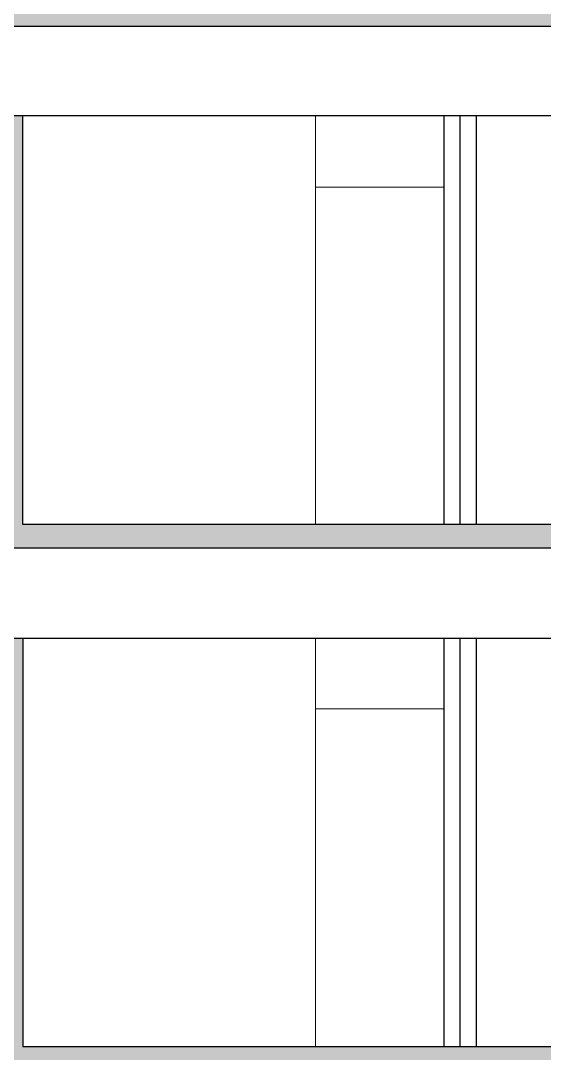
# Model space of a CAD drawing. Header units: millimetres. Extents: x 182 to 575, y -105 to 95.
# Drawn here: x 261.65 to 264.91, y 73.71 to 80.13 of the extents above; entities that cross this region are included whole.
import ezdxf

# ---------------------------------------------------------------- set-up
doc = ezdxf.new("R2010")
doc.units = ezdxf.units.MM
doc.header["$MEASUREMENT"] = 0
doc.layers.add('PDF_Geometry', color=7, linetype='Continuous')
doc.layers.add('PDF_Solid Fills', color=7, linetype='Continuous')

msp = doc.modelspace()

# ---------------------------------------------------------------- hatches: boundary and pattern name
at = {"layer": 'PDF_Solid Fills', "true_color": 0xb9b9b9, "transparency": 33554559}
h = msp.add_hatch(color=9, dxfattribs=at)
h.paths.add_polyline_path([(259.5945, 80.1015), (259.5945, 79.5396), (259.7945, 79.5396), (259.7945, 80.0967)])
h.paths.add_polyline_path([(261.6659, 80.2491), (261.6659, 82.8015), (261.5183, 82.8015), (261.5183, 80.2491), (259.5945, 80.2491), (259.5945, 80.1015), (270.3516, 80.0967), (270.3516, 79.5396), (270.504, 79.5396), (270.504, 80.2491)])
for points in [[(261.6659, 76.9967), (261.6659, 79.5396), (261.5183, 79.5396), (261.5183, 76.9967), (259.5945, 76.9967), (259.5945, 76.2872), (259.7945, 76.2872), (259.7945, 76.8491), (270.3516, 76.8491), (270.3516, 76.2872), (270.504, 76.2872), (270.504, 76.9967)], [(261.6659, 73.7491), (261.6659, 76.2872), (261.5183, 76.2872), (261.5183, 73.7491), (259.5945, 73.7491), (259.5945, 73.0396), (259.7945, 73.0396), (259.7945, 73.5967), (270.3516, 73.5967), (270.3516, 73.0396), (270.504, 73.0396), (270.504, 73.7491)]]:
    msp.add_hatch(color=9, dxfattribs=at).paths.add_polyline_path(points)
at = {"layer": 'PDF_Solid Fills', "transparency": 33554559}
h = msp.add_hatch(color=256, dxfattribs=at)
h.paths.add_polyline_path([(262.0127, 78.8901), (262.0202, 78.8901), (262.0127, 78.8901)], flags=0)
h.paths.add_polyline_path([(262.0202, 78.8901), (262.0127, 78.8901), (262.0202, 78.8901)], flags=0)
h.paths.add_polyline_path([(262.0077, 78.8826), (262.0152, 78.8826), (262.0077, 78.8826)], flags=0)
h.paths.add_polyline_path([(262.0152, 78.8826), (262.0077, 78.8826), (262.0152, 78.8826)], flags=0)
h.paths.add_polyline_path([(262.0027, 78.8751), (262.0102, 78.8751), (262.0027, 78.8751)], flags=0)
h.paths.add_polyline_path([(262.0102, 78.8751), (262.0027, 78.8751), (262.0102, 78.8751)], flags=0)
h.paths.add_polyline_path([(261.9952, 78.8626), (262.0027, 78.8626), (261.9952, 78.8626)], flags=0)
h.paths.add_polyline_path([(262.0027, 78.8626), (261.9952, 78.8626), (262.0027, 78.8626)], flags=0)
h.paths.add_polyline_path([(261.9977, 78.8526), (261.9902, 78.8526), (261.9977, 78.8526)], flags=0)
h.paths.add_polyline_path([(261.9927, 78.8426), (261.9852, 78.8426), (261.9927, 78.8426)], flags=0)
h.paths.add_polyline_path([(261.9852, 78.8426), (261.9927, 78.8426), (261.9852, 78.8426)], flags=0)
h.paths.add_polyline_path([(261.9877, 78.8326), (261.9802, 78.8326), (261.9877, 78.8326)], flags=0)
h.paths.add_polyline_path([(261.9802, 78.8326), (261.9877, 78.8326), (261.9802, 78.8326)], flags=0)
h.paths.add_polyline_path([(261.9877, 78.8276), (261.9802, 78.8276), (261.9877, 78.8276)], flags=0)
h = msp.add_hatch(color=256, dxfattribs=at)
h.paths.add_polyline_path([(262.1052, 78.8876), (262.0977, 78.8876), (262.1052, 78.8876)], flags=0)
h.paths.add_polyline_path([(262.0977, 78.8876), (262.1052, 78.8876), (262.0977, 78.8876)], flags=0)
h.paths.add_polyline_path([(262.1027, 78.8826), (262.0952, 78.8826), (262.1027, 78.8826)], flags=0)
h = msp.add_hatch(color=256, dxfattribs=at)
h.paths.add_polyline_path([(262.1227, 78.8276), (262.1002, 78.8276), (262.1227, 78.8276)], flags=0)
h.paths.add_polyline_path([(262.1002, 78.8276), (262.1227, 78.8276), (262.1002, 78.8276)], flags=0)
h.paths.add_polyline_path([(262.0977, 78.8301), (262.1277, 78.8301), (262.0977, 78.8301)], flags=0)
h = msp.add_hatch(color=256, dxfattribs=at)
h.paths.add_polyline_path([(262.7302, 78.2526), (262.7377, 78.2526), (262.7302, 78.2526)], flags=0)
h.paths.add_polyline_path([(262.7377, 78.2526), (262.7302, 78.2526), (262.7377, 78.2526)], flags=0)
h.paths.add_polyline_path([(262.7327, 78.2451), (262.7252, 78.2451), (262.7327, 78.2451)], flags=0)
h.paths.add_polyline_path([(262.7177, 78.2326), (262.7252, 78.2326), (262.7177, 78.2326)], flags=0)
h.paths.add_polyline_path([(262.7252, 78.2326), (262.7177, 78.2326), (262.7252, 78.2326)], flags=0)
h.paths.add_polyline_path([(262.7127, 78.2251), (262.7202, 78.2251), (262.7127, 78.2251)], flags=0)
h.paths.add_polyline_path([(262.7127, 78.2076), (262.7052, 78.2076), (262.7127, 78.2076)], flags=0)
h.paths.add_polyline_path([(262.7077, 78.1976), (262.7002, 78.1976), (262.7077, 78.1976)], flags=0)
h.paths.add_polyline_path([(262.7002, 78.1951), (262.7077, 78.1951), (262.7002, 78.1951)], flags=0)
h.paths.add_polyline_path([(262.7052, 78.1926), (262.6977, 78.1926), (262.7052, 78.1926)], flags=0)
h = msp.add_hatch(color=256, dxfattribs=at)
h.paths.add_polyline_path([(262.8552, 78.2276), (262.8477, 78.2276), (262.8552, 78.2276)], flags=0)
h.paths.add_polyline_path([(262.8502, 78.2226), (262.8552, 78.2226), (262.8502, 78.2226)], flags=0)
h.paths.add_polyline_path([(262.8552, 78.2201), (262.8502, 78.2201), (262.8552, 78.2201)], flags=0)
h.paths.add_polyline_path([(262.8452, 78.2051), (262.8527, 78.2051), (262.8452, 78.2051)], flags=0)
h = msp.add_hatch(color=256, dxfattribs=at)
h.paths.add_polyline_path([(262.9227, 78.2676), (262.9277, 78.2676), (262.9227, 78.2676)], flags=0)
h.paths.add_polyline_path([(262.9327, 78.2676), (262.9177, 78.2676), (262.9327, 78.2676)], flags=0)
h.paths.add_polyline_path([(262.9127, 78.2651), (262.9377, 78.2651), (262.9127, 78.2651)], flags=0)
h = msp.add_hatch(color=256, dxfattribs=at)
h.paths.add_polyline_path([(262.9452, 78.2426), (262.9377, 78.2426), (262.9452, 78.2426)], flags=0)
h.paths.add_polyline_path([(262.9377, 78.2401), (262.9452, 78.2401), (262.9377, 78.2401)], flags=0)
h.paths.add_polyline_path([(262.9352, 78.2351), (262.9427, 78.2351), (262.9352, 78.2351)], flags=0)
h = msp.add_hatch(color=256, dxfattribs=at)
h.paths.add_polyline_path([(262.9927, 78.2201), (263.0002, 78.2201), (262.9927, 78.2201)], flags=0)
h.paths.add_polyline_path([(263.0002, 78.2076), (262.9927, 78.2076), (263.0002, 78.2076)], flags=0)
h.paths.add_polyline_path([(262.9927, 78.2051), (263.0002, 78.2051), (262.9927, 78.2051)], flags=0)
h = msp.add_hatch(color=256, dxfattribs=at)
h.paths.add_polyline_path([(262.7877, 78.1951), (262.7602, 78.1951), (262.7877, 78.1951)], flags=0)
h.paths.add_polyline_path([(262.7802, 78.1901), (262.7677, 78.1901), (262.7802, 78.1901)], flags=0)
h.paths.add_polyline_path([(262.7677, 78.1901), (262.7802, 78.1901), (262.7677, 78.1901)], flags=0)
h = msp.add_hatch(color=256, dxfattribs=at)
h.paths.add_polyline_path([(262.9827, 78.1901), (262.9702, 78.1901), (262.9827, 78.1901)], flags=0)
h.paths.add_polyline_path([(262.9627, 78.1926), (262.9902, 78.1926), (262.9627, 78.1926)], flags=0)
h.paths.add_polyline_path([(262.9902, 78.1926), (262.9627, 78.1926), (262.9902, 78.1926)], flags=0)
h = msp.add_hatch(color=256, dxfattribs=at)
h.paths.add_polyline_path([(262.7277, 77.2251), (262.7352, 77.2251), (262.7277, 77.2251)], flags=0)
h.paths.add_polyline_path([(262.7352, 77.2251), (262.7277, 77.2251), (262.7352, 77.2251)], flags=0)
h.paths.add_polyline_path([(262.7302, 77.2176), (262.7227, 77.2176), (262.7302, 77.2176)], flags=0)
h.paths.add_polyline_path([(262.7277, 77.2126), (262.7177, 77.2126), (262.7277, 77.2126)], flags=0)
h.paths.add_polyline_path([(262.7152, 77.2051), (262.7227, 77.2051), (262.7152, 77.2051)], flags=0)
h.paths.add_polyline_path([(262.7227, 77.2051), (262.7152, 77.2051), (262.7227, 77.2051)], flags=0)
h.paths.add_polyline_path([(262.7127, 77.2026), (262.7202, 77.2026), (262.7127, 77.2026)], flags=0)
h.paths.add_polyline_path([(262.7102, 77.1976), (262.7177, 77.1976), (262.7102, 77.1976)], flags=0)
h.paths.add_polyline_path([(262.7102, 77.1776), (262.7027, 77.1776), (262.7102, 77.1776)], flags=0)
h.paths.add_polyline_path([(262.7027, 77.1776), (262.7102, 77.1776), (262.7027, 77.1776)], flags=0)
h = msp.add_hatch(color=256, dxfattribs=at)
h.paths.add_polyline_path([(262.7677, 77.2301), (262.7602, 77.2301), (262.7677, 77.2301)], flags=0)
h.paths.add_polyline_path([(262.7602, 77.2301), (262.7677, 77.2301), (262.7602, 77.2301)], flags=0)
h.paths.add_polyline_path([(262.7652, 77.2251), (262.7577, 77.2251), (262.7652, 77.2251)], flags=0)
h.paths.add_polyline_path([(262.7577, 77.2251), (262.7652, 77.2251), (262.7577, 77.2251)], flags=0)
h = msp.add_hatch(color=256, dxfattribs=at)
h.paths.add_polyline_path([(262.8152, 77.1826), (262.8077, 77.1826), (262.8152, 77.1826)], flags=0)
h.paths.add_polyline_path([(262.8102, 77.1776), (262.8177, 77.1776), (262.8102, 77.1776)], flags=0)
h.paths.add_polyline_path([(262.8177, 77.1776), (262.8102, 77.1776), (262.8177, 77.1776)], flags=0)
h = msp.add_hatch(color=256, dxfattribs=at)
h.paths.add_polyline_path([(262.8477, 77.2151), (262.8552, 77.2151), (262.8477, 77.2151)], flags=0)
h.paths.add_polyline_path([(262.8552, 77.2151), (262.8477, 77.2151), (262.8552, 77.2151)], flags=0)
h.paths.add_polyline_path([(262.8477, 77.2151), (262.8552, 77.2151), (262.8477, 77.2151)], flags=0)
h = msp.add_hatch(color=256, dxfattribs=at)
h.paths.add_polyline_path([(262.9352, 77.2351), (262.9427, 77.2351), (262.9352, 77.2351)], flags=0)
h.paths.add_polyline_path([(262.9377, 77.2326), (262.9452, 77.2326), (262.9377, 77.2326)], flags=0)
h.paths.add_polyline_path([(262.9477, 77.2251), (262.9402, 77.2251), (262.9477, 77.2251)], flags=0)
h = msp.add_hatch(color=256, dxfattribs=at)
h.paths.add_polyline_path([(262.9377, 77.2176), (262.9452, 77.2176), (262.9377, 77.2176)], flags=0)
h.paths.add_polyline_path([(262.9452, 77.2151), (262.9377, 77.2151), (262.9452, 77.2151)], flags=0)
h.paths.add_polyline_path([(262.9377, 77.2151), (262.9452, 77.2151), (262.9377, 77.2151)], flags=0)
h.paths.add_polyline_path([(262.9427, 77.2126), (262.9352, 77.2126), (262.9427, 77.2126)], flags=0)
h = msp.add_hatch(color=256, dxfattribs=at)
h.paths.add_polyline_path([(262.9652, 77.2001), (262.9552, 77.2001), (262.9652, 77.2001)], flags=0)
h.paths.add_polyline_path([(262.9552, 77.1951), (262.9627, 77.1951), (262.9552, 77.1951)], flags=0)
h.paths.add_polyline_path([(262.9602, 77.1926), (262.9527, 77.1926), (262.9602, 77.1926)], flags=0)
h = msp.add_hatch(color=256, dxfattribs=at)
h.paths.add_polyline_path([(262.7602, 77.1701), (262.7877, 77.1701), (262.7602, 77.1701)], flags=0)
h.paths.add_polyline_path([(262.7802, 77.1676), (262.7677, 77.1676), (262.7802, 77.1676)], flags=0)
h.paths.add_polyline_path([(262.7677, 77.1676), (262.7802, 77.1676), (262.7677, 77.1676)], flags=0)
h = msp.add_hatch(color=256, dxfattribs=at)
h.paths.add_polyline_path([(264.8077, 76.4726), (264.8102, 76.4726), (264.8077, 76.4726)], flags=0)
h.paths.add_polyline_path([(264.8102, 76.4726), (264.8077, 76.4726), (264.8102, 76.4726)], flags=0)
h.paths.add_polyline_path([(264.8052, 76.4726), (264.8127, 76.4726), (264.8052, 76.4726)], flags=0)
h.paths.add_polyline_path([(264.8127, 76.4726), (264.8052, 76.4726), (264.8127, 76.4726)], flags=0)
h.paths.add_polyline_path([(264.8127, 76.4726), (264.8027, 76.4726), (264.8127, 76.4726)], flags=0)
h.paths.add_polyline_path([(264.8027, 76.4726), (264.8127, 76.4726), (264.8027, 76.4726)], flags=0)
h = msp.add_hatch(color=256, dxfattribs=at)
h.paths.add_polyline_path([(264.8452, 76.4726), (264.8477, 76.4726), (264.8452, 76.4726)], flags=0)
h.paths.add_polyline_path([(264.8477, 76.4726), (264.8452, 76.4726), (264.8477, 76.4726)], flags=0)
h.paths.add_polyline_path([(264.8427, 76.4726), (264.8502, 76.4726), (264.8427, 76.4726)], flags=0)
h.paths.add_polyline_path([(264.8502, 76.4726), (264.8427, 76.4726), (264.8502, 76.4726)], flags=0)
h.paths.add_polyline_path([(264.8502, 76.4726), (264.8402, 76.4726), (264.8502, 76.4726)], flags=0)
h.paths.add_polyline_path([(264.8402, 76.4726), (264.8502, 76.4726), (264.8402, 76.4726)], flags=0)
h = msp.add_hatch(color=256, dxfattribs=at)
h.paths.add_polyline_path([(264.8802, 76.4726), (264.8827, 76.4726), (264.8802, 76.4726)], flags=0)
h.paths.add_polyline_path([(264.8827, 76.4726), (264.8802, 76.4726), (264.8827, 76.4726)], flags=0)
h.paths.add_polyline_path([(264.8802, 76.4726), (264.8827, 76.4726), (264.8802, 76.4726)], flags=0)
h.paths.add_polyline_path([(264.8852, 76.4726), (264.8777, 76.4726), (264.8852, 76.4726)], flags=0)
h.paths.add_polyline_path([(264.8777, 76.4726), (264.8852, 76.4726), (264.8777, 76.4726)], flags=0)
h = msp.add_hatch(color=256, dxfattribs=at)
h.paths.add_polyline_path([(264.7077, 76.4401), (264.7052, 76.4401), (264.7077, 76.4401)], flags=0)
h.paths.add_polyline_path([(264.7052, 76.4426), (264.7102, 76.4426), (264.7052, 76.4426)], flags=0)
h.paths.add_polyline_path([(264.7102, 76.4426), (264.7052, 76.4426), (264.7102, 76.4426)], flags=0)
h.paths.add_polyline_path([(264.7052, 76.4426), (264.7102, 76.4426), (264.7052, 76.4426)], flags=0)
h.paths.add_polyline_path([(264.7102, 76.4426), (264.7052, 76.4426), (264.7102, 76.4426)], flags=0)
h.paths.add_polyline_path([(264.7077, 76.4451), (264.7127, 76.4451), (264.7077, 76.4451)], flags=0)
h.paths.add_polyline_path([(264.7127, 76.4451), (264.7077, 76.4451), (264.7127, 76.4451)], flags=0)
h.paths.add_polyline_path([(264.7077, 76.4451), (264.7127, 76.4451), (264.7077, 76.4451)], flags=0)
h = msp.add_hatch(color=256, dxfattribs=at)
h.paths.add_polyline_path([(264.7127, 76.4651), (264.7102, 76.4651), (264.7127, 76.4651)], flags=0)
h.paths.add_polyline_path([(264.7102, 76.4651), (264.7127, 76.4651), (264.7102, 76.4651)], flags=0)
h.paths.add_polyline_path([(264.7127, 76.4651), (264.7102, 76.4651), (264.7127, 76.4651)], flags=0)
h.paths.add_polyline_path([(264.7102, 76.4626), (264.7127, 76.4626), (264.7102, 76.4626)], flags=0)
h.paths.add_polyline_path([(264.7102, 76.4626), (264.7152, 76.4626), (264.7102, 76.4626)], flags=0)
h.paths.add_polyline_path([(264.7152, 76.4626), (264.7102, 76.4626), (264.7152, 76.4626)], flags=0)
h.paths.add_polyline_path([(264.7102, 76.4626), (264.7152, 76.4626), (264.7102, 76.4626)], flags=0)
h = msp.add_hatch(color=256, dxfattribs=at)
h.paths.add_polyline_path([(264.7152, 76.4551), (264.7102, 76.4551), (264.7152, 76.4551)], flags=0)
h.paths.add_polyline_path([(264.7102, 76.4551), (264.7152, 76.4551), (264.7102, 76.4551)], flags=0)
h.paths.add_polyline_path([(264.7152, 76.4551), (264.7102, 76.4551), (264.7152, 76.4551)], flags=0)
h.paths.add_polyline_path([(264.7102, 76.4526), (264.7152, 76.4526), (264.7102, 76.4526)], flags=0)
h.paths.add_polyline_path([(264.7152, 76.4526), (264.7102, 76.4526), (264.7152, 76.4526)], flags=0)
h.paths.add_polyline_path([(264.7102, 76.4526), (264.7152, 76.4526), (264.7102, 76.4526)], flags=0)
h.paths.add_polyline_path([(264.7102, 76.4501), (264.7127, 76.4501), (264.7102, 76.4501)], flags=0)
h.paths.add_polyline_path([(264.7127, 76.4501), (264.7102, 76.4501), (264.7127, 76.4501)], flags=0)
h = msp.add_hatch(color=256, dxfattribs=at)
h.paths.add_polyline_path([(264.7902, 76.4501), (264.7927, 76.4501), (264.7902, 76.4501)], flags=0)
h.paths.add_polyline_path([(264.7927, 76.4476), (264.7902, 76.4476), (264.7927, 76.4476)], flags=0)
h.paths.add_polyline_path([(264.7902, 76.4476), (264.7927, 76.4476), (264.7902, 76.4476)], flags=0)
h.paths.add_polyline_path([(264.7927, 76.4476), (264.7902, 76.4476), (264.7927, 76.4476)], flags=0)
h.paths.add_polyline_path([(264.7902, 76.4451), (264.7927, 76.4451), (264.7902, 76.4451)], flags=0)
h.paths.add_polyline_path([(264.7927, 76.4451), (264.7902, 76.4451), (264.7927, 76.4451)], flags=0)
h = msp.add_hatch(color=256, dxfattribs=at)
h.paths.add_polyline_path([(264.7902, 76.4426), (264.7952, 76.4426), (264.7902, 76.4426)], flags=0)
h.paths.add_polyline_path([(264.7952, 76.4426), (264.7902, 76.4426), (264.7952, 76.4426)], flags=0)
h.paths.add_polyline_path([(264.7902, 76.4426), (264.7952, 76.4426), (264.7902, 76.4426)], flags=0)
h.paths.add_polyline_path([(264.7952, 76.4426), (264.7902, 76.4426), (264.7952, 76.4426)], flags=0)
h = msp.add_hatch(color=256, dxfattribs=at)
h.paths.add_polyline_path([(264.8002, 76.4676), (264.7952, 76.4676), (264.8002, 76.4676)], flags=0)
h.paths.add_polyline_path([(264.7952, 76.4676), (264.8002, 76.4676), (264.7952, 76.4676)], flags=0)
h.paths.add_polyline_path([(264.8002, 76.4676), (264.7952, 76.4676), (264.8002, 76.4676)], flags=0)
h.paths.add_polyline_path([(264.7952, 76.4676), (264.8002, 76.4676), (264.7952, 76.4676)], flags=0)
h.paths.add_polyline_path([(264.7977, 76.4651), (264.7927, 76.4651), (264.7977, 76.4651)], flags=0)
h.paths.add_polyline_path([(264.7927, 76.4651), (264.7977, 76.4651), (264.7927, 76.4651)], flags=0)
h.paths.add_polyline_path([(264.7977, 76.4651), (264.7927, 76.4651), (264.7977, 76.4651)], flags=0)
h = msp.add_hatch(color=256, dxfattribs=at)
h.paths.add_polyline_path([(264.8052, 76.4351), (264.8027, 76.4351), (264.8052, 76.4351)], flags=0)
h.paths.add_polyline_path([(264.8027, 76.4351), (264.8052, 76.4351), (264.8027, 76.4351)], flags=0)
h.paths.add_polyline_path([(264.8077, 76.4351), (264.8002, 76.4351), (264.8077, 76.4351)], flags=0)
h.paths.add_polyline_path([(264.8002, 76.4351), (264.8077, 76.4351), (264.8002, 76.4351)], flags=0)
h.paths.add_polyline_path([(264.8077, 76.4351), (264.8002, 76.4351), (264.8077, 76.4351)], flags=0)
h.paths.add_polyline_path([(264.7977, 76.4351), (264.8102, 76.4351), (264.7977, 76.4351)], flags=0)
h.paths.add_polyline_path([(264.8102, 76.4351), (264.7977, 76.4351), (264.8102, 76.4351)], flags=0)
h.paths.add_polyline_path([(264.7977, 76.4351), (264.8102, 76.4351), (264.7977, 76.4351)], flags=0)
h.paths.add_polyline_path([(264.7952, 76.4376), (264.8127, 76.4376), (264.7952, 76.4376)], flags=0)
h.paths.add_polyline_path([(264.8127, 76.4376), (264.7952, 76.4376), (264.8127, 76.4376)], flags=0)
h = msp.add_hatch(color=256, dxfattribs=at)
h.paths.add_polyline_path([(264.8152, 76.4676), (264.8202, 76.4676), (264.8152, 76.4676)], flags=0)
h.paths.add_polyline_path([(264.8202, 76.4676), (264.8152, 76.4676), (264.8202, 76.4676)], flags=0)
h.paths.add_polyline_path([(264.8152, 76.4676), (264.8202, 76.4676), (264.8152, 76.4676)], flags=0)
h.paths.add_polyline_path([(264.8202, 76.4676), (264.8152, 76.4676), (264.8202, 76.4676)], flags=0)
h.paths.add_polyline_path([(264.8177, 76.4651), (264.8202, 76.4651), (264.8177, 76.4651)], flags=0)
h.paths.add_polyline_path([(264.8202, 76.4651), (264.8177, 76.4651), (264.8202, 76.4651)], flags=0)
h.paths.add_polyline_path([(264.8177, 76.4651), (264.8202, 76.4651), (264.8177, 76.4651)], flags=0)
h.paths.add_polyline_path([(264.8202, 76.4626), (264.8177, 76.4626), (264.8202, 76.4626)], flags=0)
h.paths.add_polyline_path([(264.8177, 76.4626), (264.8202, 76.4626), (264.8177, 76.4626)], flags=0)
h.paths.add_polyline_path([(264.8202, 76.4626), (264.8177, 76.4626), (264.8202, 76.4626)], flags=0)
h = msp.add_hatch(color=256, dxfattribs=at)
h.paths.add_polyline_path([(264.8277, 76.4576), (264.8302, 76.4576), (264.8277, 76.4576)], flags=0)
h.paths.add_polyline_path([(264.8302, 76.4576), (264.8277, 76.4576), (264.8302, 76.4576)], flags=0)
h.paths.add_polyline_path([(264.8277, 76.4551), (264.8302, 76.4551), (264.8277, 76.4551)], flags=0)
h.paths.add_polyline_path([(264.8302, 76.4551), (264.8277, 76.4551), (264.8302, 76.4551)], flags=0)
h.paths.add_polyline_path([(264.8277, 76.4551), (264.8302, 76.4551), (264.8277, 76.4551)], flags=0)
h.paths.add_polyline_path([(264.8302, 76.4551), (264.8277, 76.4551), (264.8302, 76.4551)], flags=0)
h.paths.add_polyline_path([(264.8277, 76.4526), (264.8302, 76.4526), (264.8277, 76.4526)], flags=0)
h.paths.add_polyline_path([(264.8302, 76.4526), (264.8277, 76.4526), (264.8302, 76.4526)], flags=0)
h.paths.add_polyline_path([(264.8277, 76.4501), (264.8302, 76.4501), (264.8277, 76.4501)], flags=0)
h.paths.add_polyline_path([(264.8302, 76.4501), (264.8277, 76.4501), (264.8302, 76.4501)], flags=0)
h = msp.add_hatch(color=256, dxfattribs=at)
h.paths.add_polyline_path([(264.8302, 76.4476), (264.8277, 76.4476), (264.8302, 76.4476)], flags=0)
h.paths.add_polyline_path([(264.8277, 76.4476), (264.8302, 76.4476), (264.8277, 76.4476)], flags=0)
h.paths.add_polyline_path([(264.8302, 76.4476), (264.8277, 76.4476), (264.8302, 76.4476)], flags=0)
h.paths.add_polyline_path([(264.8277, 76.4476), (264.8302, 76.4476), (264.8277, 76.4476)], flags=0)
h.paths.add_polyline_path([(264.8277, 76.4451), (264.8327, 76.4451), (264.8277, 76.4451)], flags=0)
h.paths.add_polyline_path([(264.8327, 76.4451), (264.8277, 76.4451), (264.8327, 76.4451)], flags=0)
h.paths.add_polyline_path([(264.8277, 76.4426), (264.8327, 76.4426), (264.8277, 76.4426)], flags=0)
h.paths.add_polyline_path([(264.8327, 76.4426), (264.8277, 76.4426), (264.8327, 76.4426)], flags=0)
h.paths.add_polyline_path([(264.8277, 76.4426), (264.8327, 76.4426), (264.8277, 76.4426)], flags=0)
h.paths.add_polyline_path([(264.8327, 76.4426), (264.8277, 76.4426), (264.8327, 76.4426)], flags=0)
h = msp.add_hatch(color=256, dxfattribs=at)
h.paths.add_polyline_path([(264.8327, 76.4626), (264.8302, 76.4626), (264.8327, 76.4626)], flags=0)
h.paths.add_polyline_path([(264.8302, 76.4626), (264.8327, 76.4626), (264.8302, 76.4626)], flags=0)
h.paths.add_polyline_path([(264.8327, 76.4626), (264.8302, 76.4626), (264.8327, 76.4626)], flags=0)
h.paths.add_polyline_path([(264.8302, 76.4626), (264.8327, 76.4626), (264.8302, 76.4626)], flags=0)
h.paths.add_polyline_path([(264.8352, 76.4651), (264.8302, 76.4651), (264.8352, 76.4651)], flags=0)
h.paths.add_polyline_path([(264.8302, 76.4651), (264.8352, 76.4651), (264.8302, 76.4651)], flags=0)
h.paths.add_polyline_path([(264.8352, 76.4651), (264.8302, 76.4651), (264.8352, 76.4651)], flags=0)
h.paths.add_polyline_path([(264.8352, 76.4651), (264.8327, 76.4651), (264.8352, 76.4651)], flags=0)
h.paths.add_polyline_path([(264.8327, 76.4676), (264.8377, 76.4676), (264.8327, 76.4676)], flags=0)
h.paths.add_polyline_path([(264.8377, 76.4676), (264.8327, 76.4676), (264.8377, 76.4676)], flags=0)
h.paths.add_polyline_path([(264.8327, 76.4676), (264.8377, 76.4676), (264.8327, 76.4676)], flags=0)
h.paths.add_polyline_path([(264.8377, 76.4676), (264.8327, 76.4676), (264.8377, 76.4676)], flags=0)
h = msp.add_hatch(color=256, dxfattribs=at)
h.paths.add_polyline_path([(264.8302, 76.4401), (264.8352, 76.4401), (264.8302, 76.4401)], flags=0)
h.paths.add_polyline_path([(264.8352, 76.4401), (264.8302, 76.4401), (264.8352, 76.4401)], flags=0)
h.paths.add_polyline_path([(264.8302, 76.4401), (264.8352, 76.4401), (264.8302, 76.4401)], flags=0)
h.paths.add_polyline_path([(264.8352, 76.4401), (264.8302, 76.4401), (264.8352, 76.4401)], flags=0)
h = msp.add_hatch(color=256, dxfattribs=at)
h.paths.add_polyline_path([(264.8502, 76.4376), (264.8327, 76.4376), (264.8502, 76.4376)], flags=0)
h.paths.add_polyline_path([(264.8477, 76.4351), (264.8352, 76.4351), (264.8477, 76.4351)], flags=0)
h.paths.add_polyline_path([(264.8352, 76.4351), (264.8477, 76.4351), (264.8352, 76.4351)], flags=0)
h.paths.add_polyline_path([(264.8477, 76.4351), (264.8352, 76.4351), (264.8477, 76.4351)], flags=0)
h.paths.add_polyline_path([(264.8377, 76.4351), (264.8452, 76.4351), (264.8377, 76.4351)], flags=0)
h.paths.add_polyline_path([(264.8452, 76.4351), (264.8377, 76.4351), (264.8452, 76.4351)], flags=0)
h.paths.add_polyline_path([(264.8377, 76.4351), (264.8452, 76.4351), (264.8377, 76.4351)], flags=0)
h = msp.add_hatch(color=256, dxfattribs=at)
h.paths.add_polyline_path([(264.8527, 76.4451), (264.8552, 76.4451), (264.8527, 76.4451)], flags=0)
h.paths.add_polyline_path([(264.8552, 76.4451), (264.8527, 76.4451), (264.8552, 76.4451)], flags=0)
h.paths.add_polyline_path([(264.8527, 76.4426), (264.8552, 76.4426), (264.8527, 76.4426)], flags=0)
h.paths.add_polyline_path([(264.8552, 76.4426), (264.8527, 76.4426), (264.8552, 76.4426)], flags=0)
h.paths.add_polyline_path([(264.8552, 76.4426), (264.8502, 76.4426), (264.8552, 76.4426)], flags=0)
h.paths.add_polyline_path([(264.8502, 76.4401), (264.8552, 76.4401), (264.8502, 76.4401)], flags=0)
h = msp.add_hatch(color=256, dxfattribs=at)
h.paths.add_polyline_path([(264.8527, 76.4676), (264.8577, 76.4676), (264.8527, 76.4676)], flags=0)
h.paths.add_polyline_path([(264.8577, 76.4676), (264.8527, 76.4676), (264.8577, 76.4676)], flags=0)
h.paths.add_polyline_path([(264.8527, 76.4676), (264.8577, 76.4676), (264.8527, 76.4676)], flags=0)
h = msp.add_hatch(color=256, dxfattribs=at)
h.paths.add_polyline_path([(264.8577, 76.4626), (264.8552, 76.4626), (264.8577, 76.4626)], flags=0)
h.paths.add_polyline_path([(264.8552, 76.4626), (264.8577, 76.4626), (264.8552, 76.4626)], flags=0)
h.paths.add_polyline_path([(264.8577, 76.4651), (264.8552, 76.4651), (264.8577, 76.4651)], flags=0)
h.paths.add_polyline_path([(264.8552, 76.4651), (264.8577, 76.4651), (264.8552, 76.4651)], flags=0)
h = msp.add_hatch(color=256, dxfattribs=at)
h.paths.add_polyline_path([(264.8627, 76.4576), (264.8677, 76.4576), (264.8627, 76.4576)], flags=0)
h.paths.add_polyline_path([(264.8677, 76.4576), (264.8627, 76.4576), (264.8677, 76.4576)], flags=0)
h.paths.add_polyline_path([(264.8627, 76.4551), (264.8677, 76.4551), (264.8627, 76.4551)], flags=0)
h.paths.add_polyline_path([(264.8627, 76.4551), (264.8652, 76.4551), (264.8627, 76.4551)], flags=0)
h.paths.add_polyline_path([(264.8652, 76.4551), (264.8627, 76.4551), (264.8652, 76.4551)], flags=0)
h.paths.add_polyline_path([(264.8627, 76.4526), (264.8652, 76.4526), (264.8627, 76.4526)], flags=0)
h.paths.add_polyline_path([(264.8652, 76.4526), (264.8627, 76.4526), (264.8652, 76.4526)], flags=0)
h.paths.add_polyline_path([(264.8627, 76.4501), (264.8652, 76.4501), (264.8627, 76.4501)], flags=0)
h.paths.add_polyline_path([(264.8652, 76.4501), (264.8627, 76.4501), (264.8652, 76.4501)], flags=0)
h = msp.add_hatch(color=256, dxfattribs=at)
h.paths.add_polyline_path([(264.8652, 76.4476), (264.8627, 76.4476), (264.8652, 76.4476)], flags=0)
h.paths.add_polyline_path([(264.8627, 76.4476), (264.8652, 76.4476), (264.8627, 76.4476)], flags=0)
h.paths.add_polyline_path([(264.8627, 76.4476), (264.8677, 76.4476), (264.8627, 76.4476)], flags=0)
h.paths.add_polyline_path([(264.8677, 76.4451), (264.8627, 76.4451), (264.8677, 76.4451)], flags=0)
h.paths.add_polyline_path([(264.8627, 76.4451), (264.8677, 76.4451), (264.8627, 76.4451)], flags=0)
h.paths.add_polyline_path([(264.8677, 76.4451), (264.8627, 76.4451), (264.8677, 76.4451)], flags=0)
h.paths.add_polyline_path([(264.8677, 76.4426), (264.8652, 76.4426), (264.8677, 76.4426)], flags=0)
h.paths.add_polyline_path([(264.8652, 76.4426), (264.8677, 76.4426), (264.8652, 76.4426)], flags=0)
h.paths.add_polyline_path([(264.8677, 76.4426), (264.8652, 76.4426), (264.8677, 76.4426)], flags=0)
h = msp.add_hatch(color=256, dxfattribs=at)
h.paths.add_polyline_path([(264.8677, 76.4626), (264.8652, 76.4626), (264.8677, 76.4626)], flags=0)
h.paths.add_polyline_path([(264.8652, 76.4626), (264.8677, 76.4626), (264.8652, 76.4626)], flags=0)
h.paths.add_polyline_path([(264.8652, 76.4626), (264.8702, 76.4626), (264.8652, 76.4626)], flags=0)
h.paths.add_polyline_path([(264.8702, 76.4651), (264.8652, 76.4651), (264.8702, 76.4651)], flags=0)
h.paths.add_polyline_path([(264.8702, 76.4651), (264.8677, 76.4651), (264.8702, 76.4651)], flags=0)
h.paths.add_polyline_path([(264.8677, 76.4651), (264.8702, 76.4651), (264.8677, 76.4651)], flags=0)
h.paths.add_polyline_path([(264.8677, 76.4676), (264.8727, 76.4676), (264.8677, 76.4676)], flags=0)
h.paths.add_polyline_path([(264.8727, 76.4676), (264.8677, 76.4676), (264.8727, 76.4676)], flags=0)
h = msp.add_hatch(color=256, dxfattribs=at)
h.paths.add_polyline_path([(264.8702, 76.4401), (264.8652, 76.4401), (264.8702, 76.4401)], flags=0)
h.paths.add_polyline_path([(264.8652, 76.4401), (264.8702, 76.4401), (264.8652, 76.4401)], flags=0)
h.paths.add_polyline_path([(264.8702, 76.4401), (264.8652, 76.4401), (264.8702, 76.4401)], flags=0)
h = msp.add_hatch(color=256, dxfattribs=at)
h.paths.add_polyline_path([(264.8852, 76.4376), (264.8677, 76.4376), (264.8852, 76.4376)], flags=0)
h.paths.add_polyline_path([(264.8702, 76.4351), (264.8827, 76.4351), (264.8702, 76.4351)], flags=0)
h.paths.add_polyline_path([(264.8827, 76.4351), (264.8702, 76.4351), (264.8827, 76.4351)], flags=0)
h.paths.add_polyline_path([(264.8727, 76.4351), (264.8802, 76.4351), (264.8727, 76.4351)], flags=0)
h.paths.add_polyline_path([(264.8802, 76.4351), (264.8727, 76.4351), (264.8802, 76.4351)], flags=0)
h.paths.add_polyline_path([(264.8802, 76.4351), (264.8752, 76.4351), (264.8802, 76.4351)], flags=0)
h.paths.add_polyline_path([(264.8752, 76.4351), (264.8802, 76.4351), (264.8752, 76.4351)], flags=0)
h = msp.add_hatch(color=256, dxfattribs=at)
h.paths.add_polyline_path([(264.8877, 76.4451), (264.8927, 76.4451), (264.8877, 76.4451)], flags=0)
h.paths.add_polyline_path([(264.8927, 76.4451), (264.8877, 76.4451), (264.8927, 76.4451)], flags=0)
h.paths.add_polyline_path([(264.8877, 76.4426), (264.8902, 76.4426), (264.8877, 76.4426)], flags=0)
h.paths.add_polyline_path([(264.8902, 76.4426), (264.8877, 76.4426), (264.8902, 76.4426)], flags=0)
h.paths.add_polyline_path([(264.8877, 76.4426), (264.8902, 76.4426), (264.8877, 76.4426)], flags=0)
h.paths.add_polyline_path([(264.8902, 76.4426), (264.8877, 76.4426), (264.8902, 76.4426)], flags=0)
h.paths.add_polyline_path([(264.8852, 76.4401), (264.8902, 76.4401), (264.8852, 76.4401)], flags=0)
h.paths.add_polyline_path([(264.8902, 76.4401), (264.8852, 76.4401), (264.8902, 76.4401)], flags=0)
h.paths.add_polyline_path([(264.8852, 76.4401), (264.8902, 76.4401), (264.8852, 76.4401)], flags=0)
h = msp.add_hatch(color=256, dxfattribs=at)
h.paths.add_polyline_path([(264.8952, 76.4626), (264.8902, 76.4626), (264.8952, 76.4626)], flags=0)
h.paths.add_polyline_path([(264.8902, 76.4626), (264.8952, 76.4626), (264.8902, 76.4626)], flags=0)
h.paths.add_polyline_path([(264.8927, 76.4651), (264.8902, 76.4651), (264.8927, 76.4651)], flags=0)
h.paths.add_polyline_path([(264.8902, 76.4651), (264.8927, 76.4651), (264.8902, 76.4651)], flags=0)
h = msp.add_hatch(color=256, dxfattribs=at)
h.paths.add_polyline_path([(264.8102, 76.3601), (264.8152, 76.3601), (264.8102, 76.3601)], flags=0)
h.paths.add_polyline_path([(264.8152, 76.3601), (264.8102, 76.3601), (264.8152, 76.3601)], flags=0)
h.paths.add_polyline_path([(264.8102, 76.3576), (264.8152, 76.3576), (264.8102, 76.3576)], flags=0)
h.paths.add_polyline_path([(264.8152, 76.3576), (264.8102, 76.3576), (264.8152, 76.3576)], flags=0)
h = msp.add_hatch(color=256, dxfattribs=at)
h.paths.add_polyline_path([(264.8152, 76.3451), (264.8102, 76.3451), (264.8152, 76.3451)], flags=0)
h.paths.add_polyline_path([(264.8102, 76.3426), (264.8152, 76.3426), (264.8102, 76.3426)], flags=0)
h.paths.add_polyline_path([(264.8152, 76.3401), (264.8102, 76.3401), (264.8152, 76.3401)], flags=0)
h.paths.add_polyline_path([(264.8102, 76.3401), (264.8152, 76.3401), (264.8102, 76.3401)], flags=0)
h.paths.add_polyline_path([(264.8152, 76.3401), (264.8102, 76.3401), (264.8152, 76.3401)], flags=0)
h = msp.add_hatch(color=256, dxfattribs=at)
h.paths.add_polyline_path([(264.8202, 76.3701), (264.8152, 76.3701), (264.8202, 76.3701)], flags=0)
h.paths.add_polyline_path([(264.8152, 76.3701), (264.8202, 76.3701), (264.8152, 76.3701)], flags=0)
h.paths.add_polyline_path([(264.8177, 76.3676), (264.8152, 76.3676), (264.8177, 76.3676)], flags=0)
h.paths.add_polyline_path([(264.8177, 76.3676), (264.8127, 76.3676), (264.8177, 76.3676)], flags=0)
h.paths.add_polyline_path([(264.8127, 76.3651), (264.8177, 76.3651), (264.8127, 76.3651)], flags=0)
h.paths.add_polyline_path([(264.8177, 76.3651), (264.8127, 76.3651), (264.8177, 76.3651)], flags=0)
h.paths.add_polyline_path([(264.8127, 76.3651), (264.8177, 76.3651), (264.8127, 76.3651)], flags=0)
h.paths.add_polyline_path([(264.8152, 76.3626), (264.8127, 76.3626), (264.8152, 76.3626)], flags=0)
h = msp.add_hatch(color=256, dxfattribs=at)
h.paths.add_polyline_path([(264.8277, 76.3626), (264.8227, 76.3626), (264.8277, 76.3626)], flags=0)
h.paths.add_polyline_path([(264.8227, 76.3626), (264.8277, 76.3626), (264.8227, 76.3626)], flags=0)
h.paths.add_polyline_path([(264.8302, 76.3626), (264.8202, 76.3626), (264.8302, 76.3626)], flags=0)
h = msp.add_hatch(color=256, dxfattribs=at)
h.paths.add_polyline_path([(264.8277, 76.3776), (264.8302, 76.3776), (264.8277, 76.3776)], flags=0)
h.paths.add_polyline_path([(264.8327, 76.3776), (264.8252, 76.3776), (264.8327, 76.3776)], flags=0)
h.paths.add_polyline_path([(264.8252, 76.3776), (264.8327, 76.3776), (264.8252, 76.3776)], flags=0)
h = msp.add_hatch(color=256, dxfattribs=at)
h.paths.add_polyline_path([(264.8377, 76.3551), (264.8327, 76.3551), (264.8377, 76.3551)], flags=0)
h.paths.add_polyline_path([(264.8327, 76.3551), (264.8377, 76.3551), (264.8327, 76.3551)], flags=0)
h.paths.add_polyline_path([(264.8377, 76.3526), (264.8327, 76.3526), (264.8377, 76.3526)], flags=0)
h.paths.add_polyline_path([(264.8327, 76.3526), (264.8377, 76.3526), (264.8327, 76.3526)], flags=0)
h = msp.add_hatch(color=256, dxfattribs=at)
h.paths.add_polyline_path([(264.8327, 76.3476), (264.8377, 76.3476), (264.8327, 76.3476)], flags=0)
h.paths.add_polyline_path([(264.8377, 76.3476), (264.8327, 76.3476), (264.8377, 76.3476)], flags=0)
h.paths.add_polyline_path([(264.8327, 76.3451), (264.8377, 76.3451), (264.8327, 76.3451)], flags=0)
h.paths.add_polyline_path([(264.8377, 76.3426), (264.8327, 76.3426), (264.8377, 76.3426)], flags=0)
h.paths.add_polyline_path([(264.8327, 76.3426), (264.8377, 76.3426), (264.8327, 76.3426)], flags=0)
h.paths.add_polyline_path([(264.8377, 76.3426), (264.8327, 76.3426), (264.8377, 76.3426)], flags=0)
h = msp.add_hatch(color=256, dxfattribs=at)
h.paths.add_polyline_path([(264.8352, 76.3726), (264.8402, 76.3726), (264.8352, 76.3726)], flags=0)
h.paths.add_polyline_path([(264.8402, 76.3726), (264.8352, 76.3726), (264.8402, 76.3726)], flags=0)
h.paths.add_polyline_path([(264.8352, 76.3701), (264.8402, 76.3701), (264.8352, 76.3701)], flags=0)
h.paths.add_polyline_path([(264.8402, 76.3701), (264.8352, 76.3701), (264.8402, 76.3701)], flags=0)
h.paths.add_polyline_path([(264.8377, 76.3676), (264.8402, 76.3676), (264.8377, 76.3676)], flags=0)
h.paths.add_polyline_path([(264.8402, 76.3676), (264.8377, 76.3676), (264.8402, 76.3676)], flags=0)
h = msp.add_hatch(color=256, dxfattribs=at)
h.paths.add_polyline_path([(264.8427, 76.3426), (264.8477, 76.3426), (264.8427, 76.3426)], flags=0)
h.paths.add_polyline_path([(264.8477, 76.3426), (264.8427, 76.3426), (264.8477, 76.3426)], flags=0)
h.paths.add_polyline_path([(264.8477, 76.3401), (264.8452, 76.3401), (264.8477, 76.3401)], flags=0)
h.paths.add_polyline_path([(264.8452, 76.3376), (264.8477, 76.3376), (264.8452, 76.3376)], flags=0)
h = msp.add_hatch(color=256, dxfattribs=at)
h.paths.add_polyline_path([(264.8527, 76.3701), (264.8477, 76.3701), (264.8527, 76.3701)], flags=0)
h.paths.add_polyline_path([(264.8477, 76.3701), (264.8527, 76.3701), (264.8477, 76.3701)], flags=0)
h.paths.add_polyline_path([(264.8477, 76.3676), (264.8502, 76.3676), (264.8477, 76.3676)], flags=0)
h.paths.add_polyline_path([(264.8502, 76.3651), (264.8452, 76.3651), (264.8502, 76.3651)], flags=0)
h.paths.add_polyline_path([(264.8452, 76.3651), (264.8502, 76.3651), (264.8452, 76.3651)], flags=0)
h.paths.add_polyline_path([(264.8502, 76.3626), (264.8452, 76.3626), (264.8502, 76.3626)], flags=0)
h.paths.add_polyline_path([(264.8452, 76.3601), (264.8502, 76.3601), (264.8452, 76.3601)], flags=0)
h.paths.add_polyline_path([(264.8502, 76.3601), (264.8452, 76.3601), (264.8502, 76.3601)], flags=0)
h.paths.add_polyline_path([(264.8452, 76.3601), (264.8502, 76.3601), (264.8452, 76.3601)], flags=0)
h.paths.add_polyline_path([(264.8502, 76.3576), (264.8452, 76.3576), (264.8502, 76.3576)], flags=0)
h.paths.add_polyline_path([(264.8477, 76.3551), (264.8527, 76.3551), (264.8477, 76.3551)], flags=0)
h.paths.add_polyline_path([(264.8527, 76.3551), (264.8477, 76.3551), (264.8527, 76.3551)], flags=0)
h = msp.add_hatch(color=256, dxfattribs=at)
h.paths.add_polyline_path([(264.8602, 76.3776), (264.8627, 76.3776), (264.8602, 76.3776)], flags=0)
h.paths.add_polyline_path([(264.8627, 76.3776), (264.8602, 76.3776), (264.8627, 76.3776)], flags=0)
h.paths.add_polyline_path([(264.8577, 76.3776), (264.8652, 76.3776), (264.8577, 76.3776)], flags=0)
h.paths.add_polyline_path([(264.8652, 76.3776), (264.8577, 76.3776), (264.8652, 76.3776)], flags=0)
h.paths.add_polyline_path([(264.8552, 76.3776), (264.8677, 76.3776), (264.8552, 76.3776)], flags=0)
h.paths.add_polyline_path([(264.8677, 76.3776), (264.8552, 76.3776), (264.8677, 76.3776)], flags=0)
h = msp.add_hatch(color=256, dxfattribs=at)
h.paths.add_polyline_path([(264.8727, 76.3476), (264.8677, 76.3476), (264.8727, 76.3476)], flags=0)
h.paths.add_polyline_path([(264.8677, 76.3451), (264.8727, 76.3451), (264.8677, 76.3451)], flags=0)
h.paths.add_polyline_path([(264.8677, 76.3451), (264.8702, 76.3451), (264.8677, 76.3451)], flags=0)
h.paths.add_polyline_path([(264.8702, 76.3426), (264.8652, 76.3426), (264.8702, 76.3426)], flags=0)
h.paths.add_polyline_path([(264.8652, 76.3426), (264.8702, 76.3426), (264.8652, 76.3426)], flags=0)
h.paths.add_polyline_path([(264.8702, 76.3401), (264.8652, 76.3401), (264.8702, 76.3401)], flags=0)
h.paths.add_polyline_path([(264.8652, 76.3401), (264.8702, 76.3401), (264.8652, 76.3401)], flags=0)
h = msp.add_hatch(color=256, dxfattribs=at)
h.paths.add_polyline_path([(264.8677, 76.3726), (264.8727, 76.3726), (264.8677, 76.3726)], flags=0)
h.paths.add_polyline_path([(264.8727, 76.3701), (264.8702, 76.3701), (264.8727, 76.3701)], flags=0)
h.paths.add_polyline_path([(264.8702, 76.3701), (264.8727, 76.3701), (264.8702, 76.3701)], flags=0)
h.paths.add_polyline_path([(264.8752, 76.3676), (264.8702, 76.3676), (264.8752, 76.3676)], flags=0)
h.paths.add_polyline_path([(264.8702, 76.3676), (264.8752, 76.3676), (264.8702, 76.3676)], flags=0)
h = msp.add_hatch(color=256, dxfattribs=at)
h.paths.add_polyline_path([(264.8677, 76.3576), (264.8752, 76.3576), (264.8677, 76.3576)], flags=0)
h.paths.add_polyline_path([(264.8752, 76.3576), (264.8677, 76.3576), (264.8752, 76.3576)], flags=0)
h.paths.add_polyline_path([(264.8677, 76.3551), (264.8752, 76.3551), (264.8677, 76.3551)], flags=0)
h = msp.add_hatch(color=256, dxfattribs=at)
h.paths.add_polyline_path([(264.8177, 76.3376), (264.8127, 76.3376), (264.8177, 76.3376)], flags=0)
h.paths.add_polyline_path([(264.8127, 76.3376), (264.8177, 76.3376), (264.8127, 76.3376)], flags=0)
h.paths.add_polyline_path([(264.8177, 76.3376), (264.8127, 76.3376), (264.8177, 76.3376)], flags=0)
h = msp.add_hatch(color=256, dxfattribs=at)
h.paths.add_polyline_path([(264.8177, 76.3326), (264.8277, 76.3326), (264.8177, 76.3326)], flags=0)
h.paths.add_polyline_path([(264.8277, 76.3326), (264.8177, 76.3326), (264.8277, 76.3326)], flags=0)
h.paths.add_polyline_path([(264.8277, 76.3326), (264.8202, 76.3326), (264.8277, 76.3326)], flags=0)
h.paths.add_polyline_path([(264.8202, 76.3326), (264.8277, 76.3326), (264.8202, 76.3326)], flags=0)
h.paths.add_polyline_path([(264.8227, 76.3326), (264.8227, 76.3326), (264.8227, 76.3326)], flags=0)
h = msp.add_hatch(color=256, dxfattribs=at)
h.paths.add_polyline_path([(264.8527, 76.3326), (264.8577, 76.3326), (264.8527, 76.3326)], flags=0)
h.paths.add_polyline_path([(264.8577, 76.3326), (264.8527, 76.3326), (264.8577, 76.3326)], flags=0)
h.paths.add_polyline_path([(264.8502, 76.3326), (264.8602, 76.3326), (264.8502, 76.3326)], flags=0)
h.paths.add_polyline_path([(264.8602, 76.3326), (264.8502, 76.3326), (264.8602, 76.3326)], flags=0)
h = msp.add_hatch(color=256, dxfattribs=at)
h.paths.add_polyline_path([(262.7002, 75.5351), (262.6902, 75.5351), (262.7002, 75.5351)], flags=0)
h.paths.add_polyline_path([(262.6877, 75.5276), (262.6952, 75.5276), (262.6877, 75.5276)], flags=0)
h.paths.add_polyline_path([(262.6952, 75.5276), (262.6877, 75.5276), (262.6952, 75.5276)], flags=0)
h.paths.add_polyline_path([(262.6902, 75.5201), (262.6827, 75.5201), (262.6902, 75.5201)], flags=0)
h.paths.add_polyline_path([(262.6877, 75.5151), (262.6777, 75.5151), (262.6877, 75.5151)], flags=0)
h.paths.add_polyline_path([(262.6777, 75.5151), (262.6877, 75.5151), (262.6777, 75.5151)], flags=0)
h.paths.add_polyline_path([(262.6777, 75.4951), (262.6702, 75.4951), (262.6777, 75.4951)], flags=0)
h.paths.add_polyline_path([(262.6702, 75.4951), (262.6777, 75.4951), (262.6702, 75.4951)], flags=0)
h.paths.add_polyline_path([(262.6727, 75.4851), (262.6652, 75.4851), (262.6727, 75.4851)], flags=0)
h.paths.add_polyline_path([(262.6652, 75.4851), (262.6727, 75.4851), (262.6652, 75.4851)], flags=0)
h = msp.add_hatch(color=256, dxfattribs=at)
h.paths.add_polyline_path([(262.7827, 75.5226), (262.7752, 75.5226), (262.7827, 75.5226)], flags=0)
h.paths.add_polyline_path([(262.7727, 75.5176), (262.7802, 75.5176), (262.7727, 75.5176)], flags=0)
h.paths.add_polyline_path([(262.7802, 75.5151), (262.7727, 75.5151), (262.7802, 75.5151)], flags=0)
h.paths.add_polyline_path([(262.7727, 75.5051), (262.7802, 75.5051), (262.7727, 75.5051)], flags=0)
h.paths.add_polyline_path([(262.7802, 75.5051), (262.7727, 75.5051), (262.7802, 75.5051)], flags=0)
h = msp.add_hatch(color=256, dxfattribs=at)
h.paths.add_polyline_path([(262.8177, 75.5526), (262.7927, 75.5526), (262.8177, 75.5526)], flags=0)
h.paths.add_polyline_path([(262.7952, 75.5551), (262.8152, 75.5551), (262.7952, 75.5551)], flags=0)
h.paths.add_polyline_path([(262.8127, 75.5551), (262.7977, 75.5551), (262.8127, 75.5551)], flags=0)
h = msp.add_hatch(color=256, dxfattribs=at)
h.paths.add_polyline_path([(262.8202, 75.5226), (262.8252, 75.5226), (262.8202, 75.5226)], flags=0)
h.paths.add_polyline_path([(262.8252, 75.5151), (262.8177, 75.5151), (262.8252, 75.5151)], flags=0)
h.paths.add_polyline_path([(262.8177, 75.5101), (262.8252, 75.5101), (262.8177, 75.5101)], flags=0)
h.paths.add_polyline_path([(262.8227, 75.5026), (262.8152, 75.5026), (262.8227, 75.5026)], flags=0)
h.paths.add_polyline_path([(262.8127, 75.4976), (262.8202, 75.4976), (262.8127, 75.4976)], flags=0)
h.paths.add_polyline_path([(262.8177, 75.4926), (262.8102, 75.4926), (262.8177, 75.4926)], flags=0)
h = msp.add_hatch(color=256, dxfattribs=at)
h.paths.add_polyline_path([(262.8652, 75.5351), (262.8727, 75.5351), (262.8652, 75.5351)], flags=0)
h.paths.add_polyline_path([(262.8702, 75.5226), (262.8627, 75.5226), (262.8702, 75.5226)], flags=0)
h.paths.add_polyline_path([(262.8602, 75.5176), (262.8677, 75.5176), (262.8602, 75.5176)], flags=0)
h.paths.add_polyline_path([(262.8677, 75.5151), (262.8602, 75.5151), (262.8677, 75.5151)], flags=0)
h.paths.add_polyline_path([(262.8602, 75.5051), (262.8677, 75.5051), (262.8602, 75.5051)], flags=0)
h.paths.add_polyline_path([(262.8677, 75.5051), (262.8602, 75.5051), (262.8677, 75.5051)], flags=0)
h = msp.add_hatch(color=256, dxfattribs=at)
h.paths.add_polyline_path([(262.9052, 75.5526), (262.8802, 75.5526), (262.9052, 75.5526)], flags=0)
h.paths.add_polyline_path([(262.8827, 75.5551), (262.9027, 75.5551), (262.8827, 75.5551)], flags=0)
h.paths.add_polyline_path([(262.9002, 75.5551), (262.8852, 75.5551), (262.9002, 75.5551)], flags=0)
h = msp.add_hatch(color=256, dxfattribs=at)
h.paths.add_polyline_path([(262.9127, 75.5151), (262.9052, 75.5151), (262.9127, 75.5151)], flags=0)
h.paths.add_polyline_path([(262.9052, 75.5101), (262.9127, 75.5101), (262.9052, 75.5101)], flags=0)
h.paths.add_polyline_path([(262.9102, 75.5026), (262.9027, 75.5026), (262.9102, 75.5026)], flags=0)
h.paths.add_polyline_path([(262.9002, 75.4976), (262.9077, 75.4976), (262.9002, 75.4976)], flags=0)
h.paths.add_polyline_path([(262.9052, 75.4926), (262.8977, 75.4926), (262.9052, 75.4926)], flags=0)
h = msp.add_hatch(color=256, dxfattribs=at)
h.paths.add_polyline_path([(262.9352, 75.5401), (262.9277, 75.5401), (262.9352, 75.5401)], flags=0)
h.paths.add_polyline_path([(262.9277, 75.5401), (262.9352, 75.5401), (262.9277, 75.5401)], flags=0)
h.paths.add_polyline_path([(262.9327, 75.5351), (262.9252, 75.5351), (262.9327, 75.5351)], flags=0)
h.paths.add_polyline_path([(262.9252, 75.5326), (262.9327, 75.5326), (262.9252, 75.5326)], flags=0)
h = msp.add_hatch(color=256, dxfattribs=at)
h.paths.add_polyline_path([(261.6677, 75.4651), (261.6727, 75.4651), (261.6677, 75.4651)], flags=0)
h.paths.add_polyline_path([(261.6752, 75.4576), (261.6702, 75.4576), (261.6752, 75.4576)], flags=0)
h.paths.add_polyline_path([(261.6702, 75.4576), (261.6752, 75.4576), (261.6702, 75.4576)], flags=0)
h.paths.add_polyline_path([(261.6727, 75.4451), (261.6677, 75.4451), (261.6727, 75.4451)], flags=0)
h = msp.add_hatch(color=256, dxfattribs=at)
h.paths.add_polyline_path([(262.9277, 75.4826), (262.9577, 75.4826), (262.9277, 75.4826)], flags=0)
h.paths.add_polyline_path([(262.9327, 75.4801), (262.9527, 75.4801), (262.9327, 75.4801)], flags=0)
h.paths.add_polyline_path([(262.9452, 75.4776), (262.9402, 75.4776), (262.9452, 75.4776)], flags=0)
h = msp.add_hatch(color=256, dxfattribs=at)
h.paths.add_polyline_path([(262.6927, 73.8251), (262.7027, 73.8251), (262.6927, 73.8251)], flags=0)
h.paths.add_polyline_path([(262.6877, 73.8176), (262.6977, 73.8176), (262.6877, 73.8176)], flags=0)
h.paths.add_polyline_path([(262.6852, 73.8126), (262.6927, 73.8126), (262.6852, 73.8126)], flags=0)
h.paths.add_polyline_path([(262.6927, 73.8126), (262.6852, 73.8126), (262.6927, 73.8126)], flags=0)
h.paths.add_polyline_path([(262.6802, 73.8051), (262.6877, 73.8051), (262.6802, 73.8051)], flags=0)
h.paths.add_polyline_path([(262.6877, 73.8051), (262.6802, 73.8051), (262.6877, 73.8051)], flags=0)
h.paths.add_polyline_path([(262.6777, 73.8026), (262.6877, 73.8026), (262.6777, 73.8026)], flags=0)
h.paths.add_polyline_path([(262.6752, 73.7776), (262.6677, 73.7776), (262.6752, 73.7776)], flags=0)
h = msp.add_hatch(color=256, dxfattribs=at)
h.paths.add_polyline_path([(262.7377, 73.8176), (262.7477, 73.8176), (262.7377, 73.8176)], flags=0)
h.paths.add_polyline_path([(262.7477, 73.8176), (262.7377, 73.8176), (262.7477, 73.8176)], flags=0)
h.paths.add_polyline_path([(262.7302, 73.8151), (262.7552, 73.8151), (262.7302, 73.8151)], flags=0)
h = msp.add_hatch(color=256, dxfattribs=at)
h.paths.add_polyline_path([(262.7552, 73.8026), (262.7627, 73.8026), (262.7552, 73.8026)], flags=0)
h.paths.add_polyline_path([(262.7627, 73.7951), (262.7577, 73.7951), (262.7627, 73.7951)], flags=0)
h.paths.add_polyline_path([(262.7577, 73.7951), (262.7627, 73.7951), (262.7577, 73.7951)], flags=0)
h.paths.add_polyline_path([(262.7627, 73.7851), (262.7552, 73.7851), (262.7627, 73.7851)], flags=0)
h = msp.add_hatch(color=256, dxfattribs=at)
h.paths.add_polyline_path([(262.7827, 73.8301), (262.7902, 73.8301), (262.7827, 73.8301)], flags=0)
h.paths.add_polyline_path([(262.7877, 73.8251), (262.7802, 73.8251), (262.7877, 73.8251)], flags=0)
h.paths.add_polyline_path([(262.7802, 73.8226), (262.7877, 73.8226), (262.7802, 73.8226)], flags=0)
h = msp.add_hatch(color=256, dxfattribs=at)
h.paths.add_polyline_path([(262.9002, 73.7826), (262.9077, 73.7826), (262.9002, 73.7826)], flags=0)
h.paths.add_polyline_path([(262.9077, 73.7801), (262.9002, 73.7801), (262.9077, 73.7801)], flags=0)
h.paths.add_polyline_path([(262.8977, 73.7776), (262.9077, 73.7776), (262.8977, 73.7776)], flags=0)
h = msp.add_hatch(color=256, dxfattribs=at)
h.paths.add_polyline_path([(262.9002, 73.7701), (262.8677, 73.7701), (262.9002, 73.7701)], flags=0)
h.paths.add_polyline_path([(262.8952, 73.7676), (262.8727, 73.7676), (262.8952, 73.7676)], flags=0)
h.paths.add_polyline_path([(262.8802, 73.7651), (262.8877, 73.7651), (262.8802, 73.7651)], flags=0)

# ---------------------------------------------------------------- linework, layer by layer
at = {"layer": 'PDF_Geometry', "lineweight": 25}
for points in [[(261.6659, 76.2872), (261.6659, 73.7491), (270.504, 73.7491), (270.504, 76.9967), (270.504, 80.2491), (270.504, 83.511), (270.504, 86.7301), (268.1088, 86.7301), (268.1088, 88.5301), (269.6088, 88.5301), (269.6088, 87.7205), (271.2088, 87.7205)], [(270.3516, 80.0967), (259.7945, 80.0967), (259.7945, 79.5396)], [(270.504, 79.5396), (259.5945, 79.5396)], [(270.504, 76.9967), (261.6659, 76.9967), (261.6659, 79.5396)], [(264.285, 76.9967), (264.285, 79.5396)], [(264.385, 76.9967), (264.385, 79.5396)], [(264.485, 76.9967), (264.485, 79.5396)], [(270.3516, 76.8491), (259.7945, 76.8491), (259.7945, 76.2872)], [(270.504, 76.2872), (259.5945, 76.2872)], [(264.285, 73.7491), (264.285, 76.2872)], [(264.385, 73.7491), (264.385, 76.2872)], [(264.485, 73.7491), (264.485, 76.2872)]]:
    msp.add_lwpolyline(points, dxfattribs=at)
at = {"layer": 'PDF_Geometry', "lineweight": 13}
for points in [[(263.485, 76.9967), (263.485, 79.5396)], [(264.285, 79.0967), (263.485, 79.0967)], [(263.485, 73.7491), (263.485, 76.2872)], [(264.285, 75.8491), (263.485, 75.8491)]]:
    msp.add_lwpolyline(points, dxfattribs=at)

doc.saveas('drawing.dxf')
